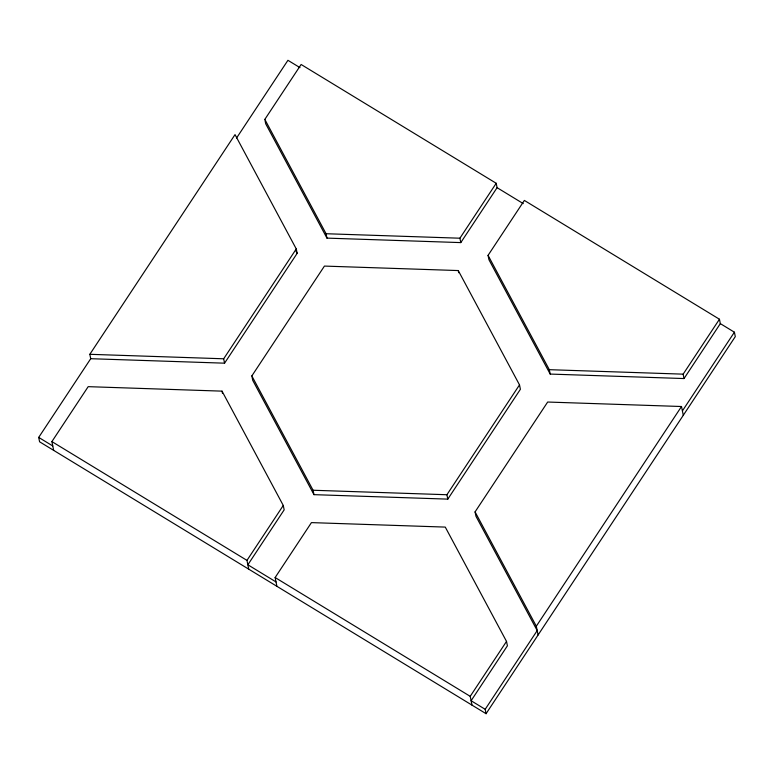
<?xml version="1.0" encoding="UTF-8"?>
<svg xmlns="http://www.w3.org/2000/svg" width="774" height="774" viewBox="0 0 774 774"><rect width="100%" height="100%" fill="white"/><g stroke="black" fill="none" stroke-linecap="round" stroke-linejoin="round"><path stroke-width="1.16" d="M90.713 358.701L89.832 354.308L235.025 134.608L296.268 248.938L297.158 253.33L224.557 363.18L90.713 358.701L38.7 437.407L39.59 441.799L486.072 713.696L735.3 336.593L734.41 332.201L720.333 323.629L719.452 319.236L524.366 200.427L488.065 255.352L488.955 259.745L550.198 374.074L684.032 378.554L720.333 323.629M236.573 138.014L287.928 60.304L300.002 67.648M53.667 450.371L51.897 441.586L88.188 386.661L222.032 391.141L283.274 505.461L284.164 509.853L247.864 564.778L276.018 581.932M264.824 119.399L301.125 64.484L496.211 183.283L497.092 187.676L460.791 242.601L326.957 238.121L265.714 123.801L264.824 119.399L326.067 233.729L326.957 238.121M224.557 363.18L223.676 358.788L296.268 248.938M251.831 375.932L324.432 266.082L458.266 270.561L519.509 384.891L520.399 389.283L447.798 499.124L313.963 494.654L252.721 380.324L251.831 375.932L313.073 490.252L313.963 494.654M248.744 569.171L246.974 560.386L283.274 505.461M460.791 242.601L459.911 238.208L496.211 183.283M276.908 586.324L275.138 577.539L311.438 522.614L445.273 527.094L506.515 641.414L507.405 645.806L471.105 700.731L485.182 709.303L486.072 713.696M447.798 499.124L446.917 494.731L519.509 384.891M485.182 709.303L537.204 630.597L475.962 516.277L475.072 511.885L547.673 402.035L681.507 406.514L683.287 415.299M471.995 705.124L470.215 696.339L506.515 641.414M684.032 378.554L683.152 374.152L719.452 319.236M538.085 634.99L536.314 626.205L681.507 406.514M682.397 410.907L734.41 332.201M326.067 233.729L459.911 238.208M89.832 354.308L223.676 358.788M488.065 255.352L549.308 369.682L683.152 374.152M313.073 490.252L446.917 494.731M497.092 187.676L523.243 203.601M51.897 441.586L246.974 560.386M275.138 577.539L470.215 696.339M38.7 437.407L52.777 445.979M475.072 511.885L536.314 626.205M296.026 251.211L297.158 253.33M549.308 369.682L550.198 374.074M458.266 270.561L458.711 272.758M222.032 391.141L222.477 393.337"/></g></svg>
